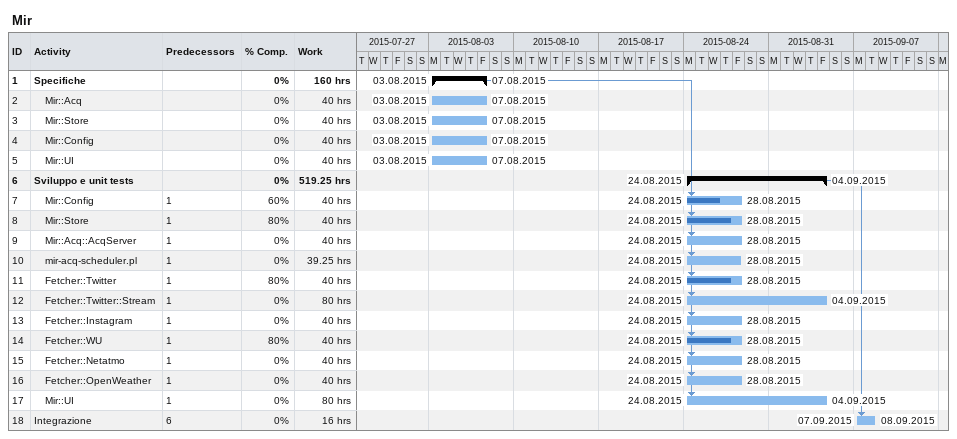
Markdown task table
Mir

| ID | Level | Task | Start | Finish | Predecessors | % complete | Work (h) |
|---|---|---|---|---|---|---|---|
| 1 | 1 | **Specifiche** | 2015-08-03 | 2015-08-07 |  | 0 | 160 |
| 2 | 2 | Mir::Acq | 2015-08-03 | 2015-08-07 |  | 0 | 40 |
| 3 | 2 | Mir::Store | 2015-08-03 | 2015-08-07 |  | 0 | 40 |
| 4 | 2 | Mir::Config | 2015-08-03 | 2015-08-07 |  | 0 | 40 |
| 5 | 2 | Mir::UI | 2015-08-03 | 2015-08-07 |  | 0 | 40 |
| 6 | 1 | **Sviluppo e unit tests** | 2015-08-24 | 2015-09-04 |  | 0 | 519.25 |
| 7 | 2 | Mir::Config | 2015-08-24 | 2015-08-28 | 1 | 60 | 40 |
| 8 | 2 | Mir::Store | 2015-08-24 | 2015-08-28 | 1 | 80 | 40 |
| 9 | 2 | Mir::Acq::AcqServer | 2015-08-24 | 2015-08-28 | 1 | 0 | 40 |
| 10 | 2 | mir-acq-scheduler.pl | 2015-08-24 | 2015-08-28 | 1 | 0 | 39.25 |
| 11 | 2 | Fetcher::Twitter | 2015-08-24 | 2015-08-28 | 1 | 80 | 40 |
| 12 | 2 | Fetcher::Twitter::Stream | 2015-08-24 | 2015-09-04 | 1 | 0 | 80 |
| 13 | 2 | Fetcher::Instagram | 2015-08-24 | 2015-08-28 | 1 | 0 | 40 |
| 14 | 2 | Fetcher::WU | 2015-08-24 | 2015-08-28 | 1 | 80 | 40 |
| 15 | 2 | Fetcher::Netatmo | 2015-08-24 | 2015-08-28 | 1 | 0 | 40 |
| 16 | 2 | Fetcher::OpenWeather | 2015-08-24 | 2015-08-28 | 1 | 0 | 40 |
| 17 | 2 | Mir::UI | 2015-08-24 | 2015-09-04 | 1 | 0 | 80 |
| 18 | 1 | Integrazione | 2015-09-07 | 2015-09-08 | 6 | 0 | 16 |
